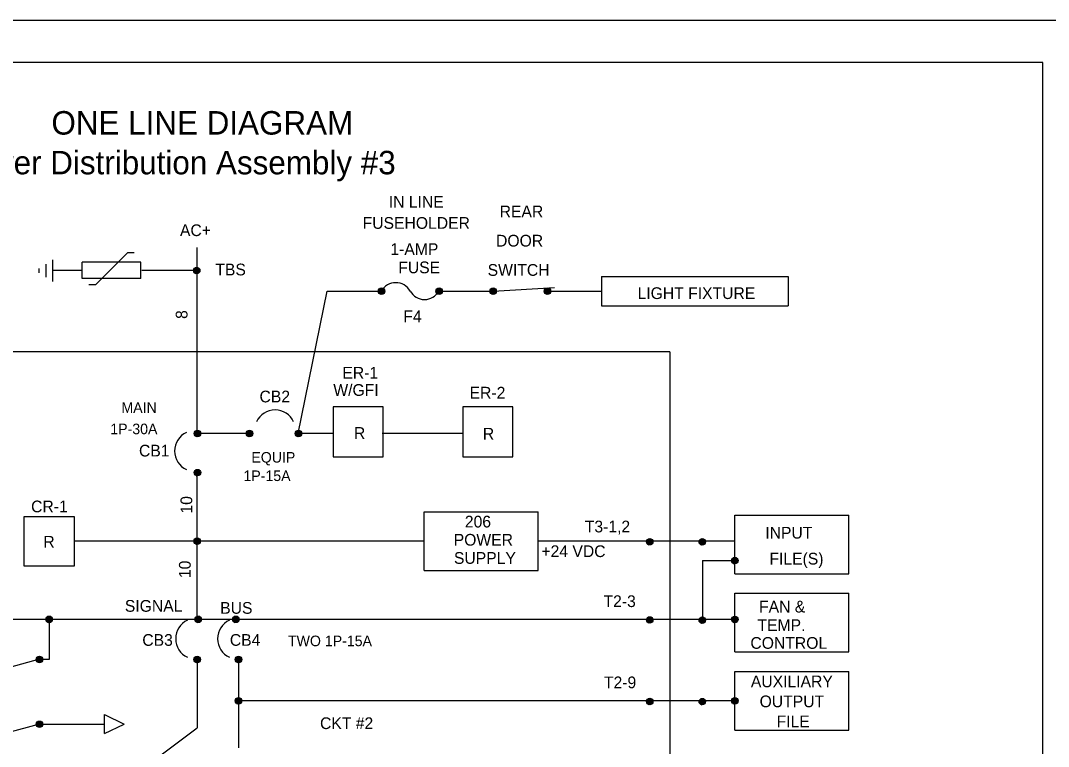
# Model space of a CAD drawing. Extents: x -13 to 8095, y -1109 to 3564.
# Drawn here: x 1529 to 2140, y 860 to 1291 of the extents above; entities that cross this region are included whole.
import ezdxf

# ---------------------------------------------------------------- set-up
doc = ezdxf.new("R2010")
doc.units = 0
for name, color, linetype in [('#plot_shape', 7, 'Continuous'), ('Level 1', 7, 'Continuous'), ('P_ODOT_PLAN_Border', 7, 'Continuous')]:
    doc.layers.add(name, color=color, linetype=linetype)

msp = doc.modelspace()

# ---------------------------------------------------------------- linework, layer by layer
at = {"layer": '#plot_shape'}
msp.add_lwpolyline([(2186.5, -408.85), (2186.5, 1291.15), (1086.5, 1291.15), (1086.5, -408.85)], close=True, dxfattribs=at)
at = {"layer": 'Level 1'}
for p, q in [((1634.08, 1045.79), (1634.08, 1156.22)), ((1548.15, 1149.06), (1548.15, 1136.13)), ((1592.73, 1153.22), (1573.55, 1134.04)), ((1596.61, 1153.22), (1592.73, 1153.22)), ((1539.89, 1143.86), (1539.89, 1141.29)), ((1544.02, 1146.46), (1544.02, 1138.71)), ((1565.71, 1142.67), (1548.12, 1142.67)), ((1565.73, 1137.83), (1565.73, 1147.52)), ((1600.6, 1147.52), (1565.73, 1147.52)), ((1600.6, 1137.83), (1600.6, 1147.52)), ((1633.65, 1142.66), (1601.14, 1142.66)), ((1631.8, 1142.6), (1635.45, 1143.51)), ((1631.86, 1143.04), (1635.22, 1143.86)), ((1631.86, 1142.22), (1635.63, 1143.13)), ((1631.98, 1143.45), (1634.9, 1144.15)), ((1631.98, 1141.83), (1635.68, 1142.72)), ((1632.19, 1141.44), (1635.65, 1142.26)), ((1632.21, 1143.82), (1634.44, 1144.38)), ((1600.6, 1137.83), (1565.73, 1137.83)), ((1632.53, 1141.15), (1635.46, 1141.76)), ((1633.04, 1140.83), (1635.1, 1141.25)), ((1874.25, 1139.11), (1874.25, 1121.68)), ((1874.25, 1139.11), (1985.23, 1139.11)), ((1985.23, 1139.11), (1985.23, 1121.68)), ((1573.55, 1134.04), (1569.68, 1134.04)), ((1694.14, 1045.79), (1711.32, 1130.39)), ((1711.32, 1130.39), (1743.51, 1130.39)), ((1741.66, 1130.33), (1745.31, 1131.25)), ((1741.72, 1130.78), (1745.08, 1131.6)), ((1741.72, 1129.95), (1745.49, 1130.87)), ((1741.84, 1131.19), (1744.76, 1131.89)), ((1741.84, 1129.57), (1745.54, 1130.46)), ((1742.07, 1131.55), (1744.3, 1132.12)), ((1775.84, 1130.33), (1779.49, 1131.25)), ((1775.9, 1130.78), (1779.26, 1131.6)), ((1775.9, 1129.95), (1779.67, 1130.87)), ((1776.02, 1131.19), (1778.94, 1131.89)), ((1776.02, 1129.57), (1779.72, 1130.46)), ((1776.25, 1131.55), (1778.48, 1132.12)), ((1777.69, 1130.39), (1809.87, 1130.39)), ((1808.03, 1130.33), (1811.68, 1131.25)), ((1808.09, 1130.78), (1811.45, 1131.6)), ((1808.09, 1129.95), (1811.86, 1130.87)), ((1808.21, 1131.19), (1811.13, 1131.89)), ((1808.21, 1129.57), (1811.9, 1130.46)), ((1808.44, 1131.55), (1810.67, 1132.12)), ((1809.87, 1130.39), (1846.38, 1132.57)), ((1840.21, 1130.33), (1843.86, 1131.25)), ((1840.27, 1130.78), (1843.63, 1131.6)), ((1840.27, 1129.95), (1844.05, 1130.87)), ((1840.4, 1131.19), (1843.31, 1131.89)), ((1840.4, 1129.57), (1844.09, 1130.46)), ((1840.63, 1131.55), (1842.85, 1132.12)), ((1842.06, 1130.39), (1874.25, 1130.39)), ((1742.06, 1129.17), (1745.51, 1130)), ((1742.39, 1128.88), (1745.32, 1129.49)), ((1742.9, 1128.56), (1744.96, 1128.99)), ((1776.24, 1129.17), (1779.69, 1130)), ((1776.57, 1128.88), (1779.5, 1129.49)), ((1777.08, 1128.56), (1779.14, 1128.99)), ((1808.42, 1129.17), (1811.87, 1130)), ((1808.76, 1128.88), (1811.69, 1129.49)), ((1809.26, 1128.56), (1811.32, 1128.99)), ((1840.61, 1129.17), (1844.06, 1130)), ((1840.95, 1128.88), (1843.88, 1129.49)), ((1841.45, 1128.56), (1843.51, 1128.99)), ((1874.25, 1121.68), (1985.23, 1121.68)), ((1915, 1094.22), (1353.15, 1094.22)), ((1915, 1094.22), (1915, 681.15)), ((1744.51, 1061.62), (1714.87, 1061.62)), ((1714.87, 1061.62), (1714.87, 1031.98)), ((1744.51, 1031.98), (1744.51, 1061.62)), ((1821.58, 1061.62), (1791.93, 1061.62)), ((1791.93, 1061.62), (1791.93, 1031.98)), ((1821.58, 1031.98), (1821.58, 1061.62)), ((1632.23, 1045.73), (1635.88, 1046.64)), ((1632.29, 1046.17), (1635.65, 1046.99)), ((1632.29, 1045.35), (1636.06, 1046.26)), ((1632.41, 1046.58), (1635.33, 1047.28)), ((1632.41, 1044.96), (1636.11, 1045.85)), ((1632.63, 1044.57), (1636.08, 1045.39)), ((1632.64, 1046.95), (1634.87, 1047.51)), ((1632.96, 1044.28), (1635.89, 1044.89)), ((1665.08, 1045.79), (1634.08, 1045.79)), ((1663.23, 1045.73), (1666.88, 1046.64)), ((1663.29, 1046.17), (1666.65, 1046.99)), ((1663.29, 1045.35), (1667.06, 1046.26)), ((1663.41, 1046.58), (1666.33, 1047.28)), ((1663.41, 1044.96), (1667.11, 1045.85)), ((1663.63, 1044.57), (1667.08, 1045.39)), ((1663.64, 1046.95), (1665.87, 1047.51)), ((1663.96, 1044.28), (1666.89, 1044.89)), ((1692.29, 1045.73), (1695.94, 1046.64)), ((1692.35, 1046.17), (1695.71, 1046.99)), ((1692.35, 1045.35), (1696.12, 1046.26)), ((1692.47, 1046.58), (1695.39, 1047.28)), ((1692.47, 1044.96), (1696.17, 1045.85)), ((1692.69, 1044.57), (1696.14, 1045.39)), ((1692.7, 1046.95), (1694.93, 1047.51)), ((1693.02, 1044.28), (1695.95, 1044.89)), ((1714.46, 1045.79), (1694.14, 1045.79)), ((1791.52, 1045.79), (1743.96, 1045.79)), ((1633.47, 1043.96), (1635.53, 1044.38)), ((1664.46, 1043.96), (1666.53, 1044.38)), ((1693.53, 1043.96), (1695.59, 1044.38)), ((1714.87, 1031.98), (1744.51, 1031.98)), ((1791.93, 1031.98), (1821.58, 1031.98)), ((1632.23, 1022.48), (1635.88, 1023.39)), ((1632.29, 1022.92), (1635.65, 1023.75)), ((1632.29, 1022.1), (1636.06, 1023.01)), ((1632.41, 1023.33), (1635.33, 1024.04)), ((1632.41, 1021.72), (1636.11, 1022.6)), ((1632.63, 1021.32), (1636.08, 1022.14)), ((1632.64, 1023.7), (1634.87, 1024.26)), ((1632.96, 1021.03), (1635.89, 1021.64)), ((1633.47, 1020.71), (1635.53, 1021.13)), ((1634.08, 935.36), (1634.08, 1022.52)), ((1531.32, 966.91), (1531.32, 996.56)), ((1531.32, 996.56), (1560.96, 996.56)), ((1560.96, 996.56), (1560.96, 966.91)), ((1768.97, 964.42), (1768.97, 999.29)), ((1768.97, 999.29), (1836.78, 999.29)), ((1836.78, 964.42), (1836.78, 999.29)), ((1953.5, 962.48), (1953.5, 997.35)), ((1953.5, 997.35), (2021.3, 997.35)), ((2021.3, 962.48), (2021.3, 997.35)), ((1632.53, 983.02), (1634.76, 983.59)), ((1768.97, 981.85), (1561.5, 981.85)), ((1632.12, 981.8), (1635.77, 982.72)), ((1632.18, 982.24), (1635.54, 983.07)), ((1632.18, 981.42), (1635.95, 982.34)), ((1632.3, 982.66), (1635.22, 983.36)), ((1632.3, 981.04), (1636, 981.92)), ((1632.52, 980.64), (1635.97, 981.47)), ((1632.85, 980.35), (1635.78, 980.96)), ((1633.36, 980.03), (1635.42, 980.46)), ((1953.5, 981.85), (1836.78, 981.85)), ((1901, 981.46), (1904.65, 982.37)), ((1901.07, 981.9), (1904.42, 982.72)), ((1901.07, 981.07), (1904.84, 981.99)), ((1901.19, 982.31), (1904.1, 983.01)), ((1901.19, 980.69), (1904.88, 981.58)), ((1901.4, 980.3), (1904.85, 981.12)), ((1901.42, 982.68), (1903.65, 983.24)), ((1901.74, 980.01), (1904.67, 980.62)), ((1902.24, 979.69), (1904.3, 980.11)), ((1932.27, 981.34), (1935.92, 982.26)), ((1932.33, 981.79), (1935.69, 982.61)), ((1932.33, 980.96), (1936.1, 981.88)), ((1932.45, 982.2), (1935.37, 982.9)), ((1932.45, 980.58), (1936.15, 981.46)), ((1932.67, 980.18), (1936.12, 981.01)), ((1932.68, 982.56), (1934.91, 983.13)), ((1933, 979.89), (1935.94, 980.5)), ((1933.51, 979.57), (1935.57, 980)), ((1951.6, 970.63), (1954.96, 971.45)), ((1951.72, 971.04), (1954.64, 971.74)), ((1951.95, 971.4), (1954.18, 971.97)), ((1560.96, 966.91), (1531.32, 966.91)), ((1934.37, 970.23), (1934.37, 935.36)), ((1934.37, 970.23), (1953.5, 970.23)), ((1951.54, 970.18), (1955.19, 971.1)), ((1951.6, 969.8), (1955.37, 970.72)), ((1951.72, 969.42), (1955.42, 970.31)), ((1951.94, 969.02), (1955.39, 969.85)), ((1952.27, 968.73), (1955.21, 969.34)), ((1952.78, 968.41), (1954.84, 968.84)), ((1768.97, 964.42), (1836.78, 964.42)), ((1953.5, 962.48), (2021.3, 962.48)), ((1953.5, 915.98), (1953.5, 950.86)), ((1953.5, 950.86), (2021.3, 950.86)), ((2021.3, 915.98), (2021.3, 950.86)), ((1634.08, 935.36), (1523.57, 935.36)), ((1544.19, 935.31), (1547.83, 936.23)), ((1544.25, 935.75), (1547.6, 936.58)), ((1544.25, 934.93), (1548.02, 935.85)), ((1544.37, 936.17), (1547.28, 936.87)), ((1544.37, 934.55), (1548.06, 935.43)), ((1544.58, 934.15), (1548.03, 934.98)), ((1544.6, 936.53), (1546.83, 937.1)), ((1546.14, 935.36), (1546.14, 911.53)), ((1632.74, 935.31), (1636.39, 936.23)), ((1632.8, 935.75), (1636.16, 936.58)), ((1632.8, 934.93), (1636.57, 935.85)), ((1632.92, 936.17), (1635.84, 936.87)), ((1632.92, 934.55), (1636.62, 935.43)), ((1633.14, 934.15), (1636.59, 934.98)), ((1633.15, 936.53), (1635.38, 937.1)), ((1953.5, 935.36), (1634.08, 935.36)), ((1655.05, 935.31), (1658.7, 936.23)), ((1655.12, 935.75), (1658.47, 936.58)), ((1655.12, 934.93), (1658.89, 935.85)), ((1655.24, 936.17), (1658.15, 936.87)), ((1655.24, 934.55), (1658.93, 935.43)), ((1655.45, 934.15), (1658.9, 934.98)), ((1655.47, 936.53), (1657.7, 937.1)), ((1901, 934.96), (1904.65, 935.87)), ((1901.07, 935.4), (1904.42, 936.23)), ((1901.07, 934.58), (1904.84, 935.49)), ((1901.19, 935.81), (1904.1, 936.52)), ((1901.19, 934.2), (1904.88, 935.08)), ((1901.4, 933.8), (1904.85, 934.62)), ((1901.42, 936.18), (1903.65, 936.74)), ((1932.27, 934.84), (1935.92, 935.76)), ((1932.33, 935.29), (1935.69, 936.11)), ((1932.33, 934.46), (1936.1, 935.38)), ((1932.45, 935.7), (1935.37, 936.4)), ((1932.45, 934.08), (1936.15, 934.97)), ((1932.68, 936.07), (1934.91, 936.63)), ((1951.65, 935.3), (1955.3, 936.21)), ((1951.71, 935.74), (1955.07, 936.56)), ((1951.71, 934.91), (1955.48, 935.83)), ((1951.83, 936.15), (1954.75, 936.85)), ((1951.83, 934.53), (1955.53, 935.42)), ((1952.05, 934.14), (1955.5, 934.96)), ((1952.06, 936.52), (1954.29, 937.08)), ((1544.92, 933.86), (1547.85, 934.47)), ((1545.42, 933.54), (1547.48, 933.97)), ((1633.47, 933.86), (1636.4, 934.47)), ((1633.98, 933.54), (1636.04, 933.97)), ((1655.79, 933.86), (1658.72, 934.47)), ((1656.29, 933.54), (1658.35, 933.97)), ((1901.74, 933.51), (1904.67, 934.12)), ((1902.24, 933.19), (1904.3, 933.61)), ((1932.67, 933.68), (1936.12, 934.51)), ((1933, 933.39), (1935.94, 934)), ((1933.51, 933.07), (1935.57, 933.5)), ((1952.38, 933.85), (1955.31, 934.46)), ((1952.89, 933.53), (1954.95, 933.95)), ((1540.31, 911.64), (1494.54, 899.18)), ((1539.15, 913.07), (1538.59, 910.84)), ((1539.52, 913.3), (1538.82, 910.38)), ((1539.93, 913.42), (1539.11, 910.06)), ((1540.37, 913.48), (1539.46, 909.84)), ((1540.75, 913.42), (1539.84, 909.65)), ((1541.14, 913.3), (1540.25, 909.61)), ((1541.53, 913.09), (1540.71, 909.64)), ((1541.82, 912.75), (1541.21, 909.82)), ((1542.14, 912.25), (1541.72, 910.19)), ((1546.14, 911.53), (1542.26, 911.53)), ((1632.12, 911.48), (1635.77, 912.4)), ((1632.18, 911.93), (1635.54, 912.75)), ((1632.18, 911.1), (1635.95, 912.02)), ((1632.31, 912.34), (1635.22, 913.04)), ((1632.31, 910.72), (1636, 911.61)), ((1632.52, 910.32), (1635.97, 911.15)), ((1632.54, 912.71), (1634.76, 913.27)), ((1632.86, 910.03), (1635.79, 910.64)), ((1633.36, 909.71), (1635.42, 910.14)), ((1634.08, 911.53), (1634.08, 870.86)), ((1656.69, 911.48), (1660.34, 912.4)), ((1656.75, 911.93), (1660.11, 912.75)), ((1656.75, 911.1), (1660.52, 912.02)), ((1656.87, 912.34), (1659.79, 913.04)), ((1656.87, 910.72), (1660.57, 911.61)), ((1657.09, 910.32), (1660.54, 911.15)), ((1657.1, 912.71), (1659.33, 913.27)), ((1657.42, 910.03), (1660.36, 910.64)), ((1657.93, 909.71), (1659.99, 910.14)), ((1658.65, 911.53), (1658.65, 859.01)), ((1953.5, 915.98), (2021.3, 915.98)), ((1953.5, 869.48), (1953.5, 904.36)), ((1953.5, 904.36), (2021.3, 904.36)), ((2021.3, 869.48), (2021.3, 904.36)), ((1656.69, 886.88), (1660.34, 887.79)), ((1656.75, 887.32), (1660.11, 888.14)), ((1656.75, 886.49), (1660.52, 887.41)), ((1656.87, 887.73), (1659.79, 888.43)), ((1656.87, 886.11), (1660.57, 887)), ((1657.09, 885.71), (1660.54, 886.54)), ((1657.1, 888.1), (1659.33, 888.66)), ((1657.42, 885.42), (1660.36, 886.04)), ((1953.5, 886.92), (1658.65, 886.92)), ((1901, 886.52), (1904.65, 887.44)), ((1901.07, 886.97), (1904.42, 887.79)), ((1901.07, 886.14), (1904.84, 887.06)), ((1901.19, 887.38), (1904.1, 888.08)), ((1901.19, 885.76), (1904.88, 886.64)), ((1901.4, 885.36), (1904.85, 886.19)), ((1901.42, 887.74), (1903.65, 888.31)), ((1932.27, 886.41), (1935.92, 887.32)), ((1932.33, 886.85), (1935.69, 887.68)), ((1932.33, 886.03), (1936.1, 886.94)), ((1932.45, 887.26), (1935.37, 887.97)), ((1932.45, 885.65), (1936.15, 886.53)), ((1932.67, 885.25), (1936.12, 886.07)), ((1932.68, 887.63), (1934.91, 888.19)), ((1951.65, 886.86), (1955.3, 887.78)), ((1951.71, 887.3), (1955.07, 888.13)), ((1951.71, 886.48), (1955.48, 887.39)), ((1951.83, 887.72), (1954.75, 888.42)), ((1951.83, 886.1), (1955.53, 886.98)), ((1952.05, 885.7), (1955.5, 886.52)), ((1952.06, 888.08), (1954.29, 888.65)), ((1952.38, 885.41), (1955.31, 886.02)), ((1657.93, 885.1), (1659.99, 885.53)), ((1901.74, 885.07), (1904.67, 885.68)), ((1902.24, 884.75), (1904.3, 885.18)), ((1933, 884.96), (1935.94, 885.57)), ((1933.51, 884.64), (1935.57, 885.07)), ((1952.89, 885.09), (1954.95, 885.52)), ((1539.15, 874.55), (1538.59, 872.32)), ((1539.52, 874.78), (1538.82, 871.86)), ((1539.93, 874.9), (1539.11, 871.54)), ((1540.37, 874.96), (1539.46, 871.31)), ((1540.75, 874.9), (1539.84, 871.13)), ((1541.14, 874.78), (1540.25, 871.08)), ((1541.53, 874.56), (1540.71, 871.11)), ((1541.82, 874.23), (1541.21, 871.3)), ((1542.14, 873.72), (1541.72, 871.66)), ((1579.03, 867.44), (1579.03, 878.85)), ((1579.03, 878.85), (1590.69, 873.14)), ((1540.31, 873.11), (1494.54, 860.66)), ((1540.31, 873.11), (1578.95, 873.11)), ((1579.03, 867.44), (1590.65, 873.14)), ((1603.08, 847.67), (1634.08, 870.86)), ((1953.5, 869.48), (2021.3, 869.48))]:
    msp.add_line(p, q, dxfattribs=at)
for centre in [(1633.75, 1142.64), (1743.61, 1130.38), (1777.79, 1130.38), (1809.98, 1130.38), (1842.17, 1130.38), (1634.18, 1045.77), (1665.18, 1045.77), (1694.24, 1045.77), (1634.18, 1022.52), (1634.07, 981.85), (1902.96, 981.5), (1934.23, 981.39), (1953.5, 970.23), (1546.14, 935.36), (1634.7, 935.36), (1657.01, 935.36), (1902.96, 935), (1934.23, 934.89), (1953.6, 935.34), (1540.33, 911.53), (1634.08, 911.53), (1658.65, 911.53), (1658.65, 886.92), (1902.96, 886.57), (1934.23, 886.45), (1953.6, 886.91), (1540.33, 873.01)]:
    msp.add_circle(centre, 1.94, dxfattribs=at)
for centre, radius, start, end in [((1752.05, 1125.6), 9.8, 29.3145, 150.6855), ((1769.14, 1135.19), 9.8, 209.3145, 330.6855), ((1680.33, 1047.72), 12.12, 24.70108, 155.29892), ((1632.76, 1035.38), 12.12, 114.70108, 245.29892), ((1633.4, 923.83), 12.12, 114.70108, 245.29892), ((1658.33, 923.83), 12.12, 114.70108, 245.29892)]:
    msp.add_arc(centre, radius, start, end, dxfattribs=at)
at = {"layer": 'P_ODOT_PLAN_Border'}
msp.add_lwpolyline([(2136.5, -333.85), (2136.5, 1266.15), (1136.5, 1266.15), (1136.5, -333.85)], close=True, dxfattribs=at)

# ---------------------------------------------------------------- texts
at = {"layer": 'Level 1'}
for s, height, p in [('ONE LINE DIAGRAM', 13.9493, (1547.43, 1223.4)), ('Power Distribution Assembly #3', 13.9493, (1488.69, 1199.79)), ('IN LINE', 6.975, (1747.92, 1179.97)), ('REAR', 6.975, (1813.78, 1174.25)), ('FUSEHOLDER', 6.975, (1732.38, 1167.4)), ('AC+', 6.975, (1623.82, 1163.08)), ('DOOR', 6.975, (1811.66, 1156.86)), ('1-AMP', 6.975, (1748.87, 1151.84)), ('TBS', 6.975, (1644.83, 1139.74)), ('FUSE', 6.975, (1753.54, 1140.99)), ('SWITCH', 6.975, (1806.66, 1139.47)), ('LIGHT FIXTURE', 6.9746, (1895.75, 1125.68)), ('F4', 6.975, (1756.56, 1111.92)), ('ER-1', 6.975, (1720.34, 1078.41)), ('W/GFI', 6.975, (1714.95, 1068.13)), ('CB2', 6.975, (1671.09, 1064.27)), ('ER-2', 6.975, (1795.94, 1066.54)), ('MAIN', 6.277, (1589.03, 1058.05)), ('1P-30A', 6.277, (1582.43, 1045.36)), ('R', 6.97, (1727.19, 1042.6)), ('R', 6.97, (1803.82, 1042.16)), ('CB1', 6.975, (1599.47, 1032.12)), ('EQUIP', 6.277, (1666.24, 1028.49)), ('1P-15A', 6.277, (1661.55, 1017.53)), ('CR-1', 6.975, (1535.36, 998.94)), ('206', 6.975, (1793.11, 989.94)), ('T3-1,2', 6.975, (1864.39, 987.02)), ('INPUT', 6.975, (1971.66, 983.33)), ('R', 6.97, (1542.65, 977.98)), ('POWER', 6.975, (1786.49, 979.14)), ('+24 VDC', 6.975, (1838.62, 972.35)), ('SUPPLY', 6.975, (1786.63, 968.33)), ('FILE(S)', 6.975, (1974.11, 967.92)), ('SIGNAL', 6.975, (1591.07, 939.86)), ('T2-3', 6.975, (1875.51, 942.65)), ('BUS', 6.975, (1647.73, 938.66)), ('FAN &', 6.975, (1967.95, 939.42)), ('TEMP.', 6.975, (1967.01, 928.41)), ('CB3', 6.975, (1601.44, 919.62)), ('CB4', 6.975, (1653.46, 919.62)), ('TWO 1P-15A', 6.277, (1688.01, 919.41)), ('CONTROL', 6.975, (1962.81, 917.84)), ('T2-9', 6.975, (1875.78, 894.41)), ('AUXILIARY', 6.975, (1963.08, 895)), ('OUTPUT', 6.975, (1968.28, 883.12)), ('CKT #2', 6.975, (1707.05, 870.14)), ('FILE', 6.975, (1978.41, 871.24))]:
    msp.add_text(s, height=height, dxfattribs=at).set_placement(p)
for s, height, p in [('8', 6.97, (1628.3, 1113.86)), ('10', 6.975, (1631.12, 998.21)), ('10', 6.975, (1630.2, 959.86))]:
    msp.add_text(s, height=height, rotation=90, dxfattribs=at).set_placement(p)

doc.saveas('drawing.dxf')
